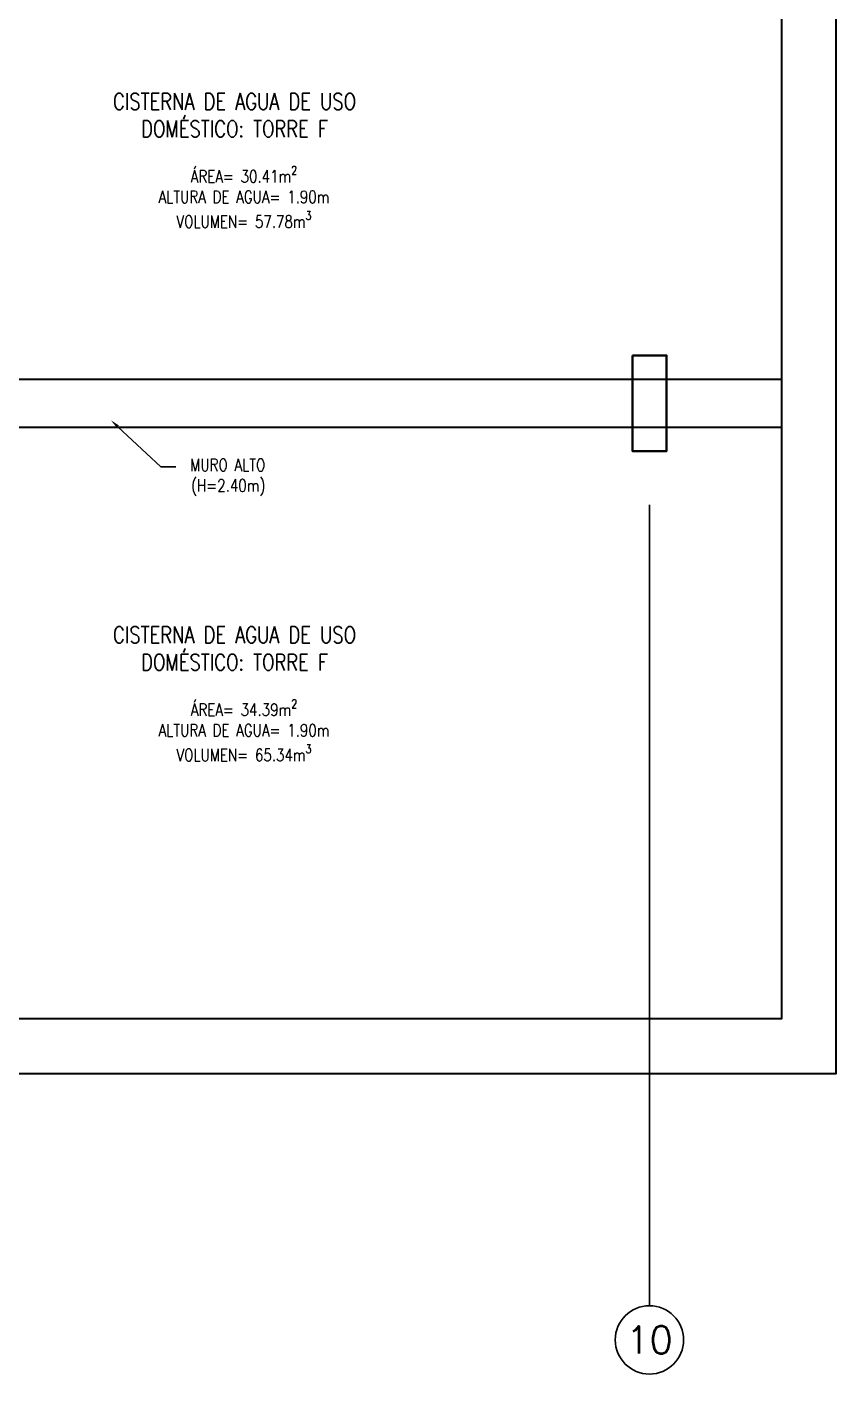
# Model space of a CAD drawing. Extents: x 226317 to 226469, y 8188101 to 8188260.
# Drawn here: x 226398.51 to 226404.43, y 8188229.46 to 8188239.31 of the extents above; entities that cross this region are included whole.
import ezdxf
from ezdxf import colors
from ezdxf.entities.mleader import LeaderData, LeaderLine
from ezdxf.enums import TextEntityAlignment as Align
from ezdxf.math import Vec2, Vec3

# ---------------------------------------------------------------- set-up
doc = ezdxf.new("R2010")
doc.units = 0
doc.header["$LTSCALE"] = 15
for name, pattern in [('HIDDEN2', [0.1875, 0.125, -0.0625]), ('PHANTOM', [2.5, 1.25, -0.25, 0.25, -0.25, 0.25, -0.25]), ('PHANTOM2', [1.25, 0.625, -0.125, 0.125, -0.125, 0.125, -0.125])]:
    doc.linetypes.add(name, pattern=pattern)
doc.layers.get('0').update_dxf_attribs({"color": 250})
for name, color, linetype in [('A-EJES', 250, 'PHANTOM'), ('A-PROYECCIONES', 250, 'HIDDEN2'), ('A-TEXTO-AMBIENTES', 252, 'Continuous'), ('A-TEXTO-INDICACIONES', 250, 'Continuous')]:
    doc.layers.add(name, color=color, linetype=linetype)
for name, color, linetype, lineweight in [('A-ESTRUCTURA-PLACAS', 252, 'Continuous', 35), ('A-MURO ALTO', 250, 'Continuous', 30), ('A-MUROS', 252, 'Continuous', 30)]:
    doc.layers.add(name, color=color, linetype=linetype, lineweight=lineweight)
doc.styles.add('ROMANS', font='romans.shx', dxfattribs={"width": 0.8})
doc.styles.add('TXT_COTAS', font='romans.shx', dxfattribs={"width": 0.8})

# ---------------------------------------------------------------- blocks, each defined once
blk = doc.blocks.new('EJES 1P')
at = {"layer": 'A-EJES', "linetype": 'PHANTOM2'}
blk.add_lwpolyline([(55.9943, -18.1511), (55.9943, -12.2918)], dxfattribs=at)
at = {"layer": 'A-EJES', "linetype": 'Continuous'}
blk.add_circle((55.9943, -18.3982), 0.25, dxfattribs=at)
at = {"layer": 'A-EJES', "linetype": 'Continuous', "style": 'ROMANS'}
blk.add_text('10', height=0.2, dxfattribs=at).set_placement((55.9943, -18.3982), align=Align.MIDDLE_CENTER)

msp = doc.modelspace()

# ---------------------------------------------------------------- linework, layer by layer
at = {"transparency": 33554559}
for points in [[(226404.0271, 8188236.735), (226404.0271, 8188240.56), (226396.0775, 8188240.56), (226396.0775, 8188236.735)], [(226396.077, 8188236.385), (226396.0771, 8188232.0596), (226404.0271, 8188232.0596), (226404.0271, 8188236.385)]]:
    msp.add_lwpolyline(points, close=True, dxfattribs=at)
at = {"layer": 'A-ESTRUCTURA-PLACAS'}
msp.add_lwpolyline([(226402.9371, 8188236.9096), (226403.1871, 8188236.9096), (226403.1871, 8188236.2096), (226402.9371, 8188236.2096)], close=True, dxfattribs=at)
at = {"layer": 'A-MURO ALTO'}
for points in [[(226396.0775, 8188236.735), (226404.0271, 8188236.735)], [(226396.0775, 8188236.385), (226404.0271, 8188236.385)]]:
    msp.add_lwpolyline(points, dxfattribs=at)
at = {"layer": 'A-MUROS'}
for points in [[(226396.0275, 8188248.3096), (226391.6515, 8188248.3096), (226391.6521, 8188243.31), (226388.7671, 8188243.3096), (226388.7671, 8188243.6096), (226388.2171, 8188243.6096), (226388.2171, 8188243.3098), (226381.2571, 8188243.3096), (226381.2571, 8188243.6096), (226381.0071, 8188243.6096), (226381.0071, 8188243.3096), (226376.6371, 8188243.3096), (226376.6371, 8188231.6596), (226404.4271, 8188231.66), (226404.4271, 8188243.31), (226403.1871, 8188243.31), (226403.1871, 8188243.61), (226402.9371, 8188243.6096), (226402.9371, 8188243.31), (226396.0271, 8188243.3096)], [(226404.0271, 8188240.56), (226404.0271, 8188232.0596), (226396.0776, 8188232.0596), (226396.0775, 8188240.56)]]:
    msp.add_lwpolyline(points, close=True, dxfattribs=at)

# ---------------------------------------------------------------- block references
at = {"layer": 'A-PROYECCIONES'}
msp.add_blockref('EJES 1P', (226347.0678, 8188248.1096), dxfattribs=at)

# ---------------------------------------------------------------- texts
at = {"layer": 'A-TEXTO-AMBIENTES', "char_height": 0.12, "width": 2.01632, "attachment_point": 5, "style": 'ROMANS'}
for insert in [(226400.027, 8188238.6664), (226400.027, 8188234.7664)]:
    msp.add_mtext('CISTERNA DE AGUA DE USO DOMÉSTICO: TORRE F', dxfattribs=dict(at, insert=insert))
at = {"layer": 'A-TEXTO-INDICACIONES', "char_height": 0.09, "width": 1.518951, "attachment_point": 5, "style": 'ROMANS'}
for s, insert in [('\\A1;ÁREA= 30.41m{\\H0.7x;\\S2^ ;}\\PALTURA DE AGUA= 1.90m\\PVOLUMEN= 57.78m{\\H0.7x;\\S3^ ;}', (226400.096, 8188238.0688)), ('\\A1;ÁREA= 34.39m{\\H0.7x;\\S2^ ;}\\PALTURA DE AGUA= 1.90m\\PVOLUMEN= 65.34m{\\H0.7x;\\S3^ ;}', (226400.0961, 8188234.1688))]:
    msp.add_mtext(s, dxfattribs=dict(at, insert=insert))

# ---------------------------------------------------------------- leaders
at = {"layer": 'A-TEXTO-INDICACIONES'}
ml = msp.add_multileader_mtext('Standard', dxfattribs=at)
ml.set_content('MURO ALTO\\P(H=2.40m)', color=256, style='TXT_COTAS')
ml.set_leader_properties(color=7)
ml.build(insert=Vec2(0, 0))
ml.multileader.update_dxf_attribs({"dogleg_length": 0.1105, "arrow_head_size": 0.07})
ctx = ml.context
ctx.base_point, ctx.char_height, ctx.arrow_head_size, ctx.landing_gap_size, ctx.plane_origin = Vec3(226399.5986, 8188236.094), 0.09, 0.07, 0.05, Vec3(226400.1025, 8188235.8945)
ctx.text_align_type = 2
notes = []
notes.append((ctx, [(0, (1, 1, 0), (226399.4881, 8188236.094), (1, 0), 0.1105, [(0, [(226399.1226, 8188236.4364)], 0, [])])]))
ctx.mtext.insert, ctx.mtext.width, ctx.mtext.alignment, ctx.mtext.flow_direction = Vec3(226400.252, 8188236.154), 1.321536, 3, 5
for ctx, leaders in notes:
    for number, flags, end, landing, length, lines in leaders:
        leader = LeaderData()
        leader.index, (leader.has_last_leader_line, leader.has_dogleg_vector, leader.attachment_direction) = number, flags
        leader.last_leader_point, leader.dogleg_vector, leader.dogleg_length = Vec3(end), Vec3(landing), length
        for number, points, colour, breaks in lines:
            line = LeaderLine()
            line.index, line.vertices, line.color, line.breaks = number, Vec3.list(points), colors.encode_raw_color(colour), breaks
            leader.lines.append(line)
        ctx.leaders.append(leader)

doc.saveas('drawing.dxf')
